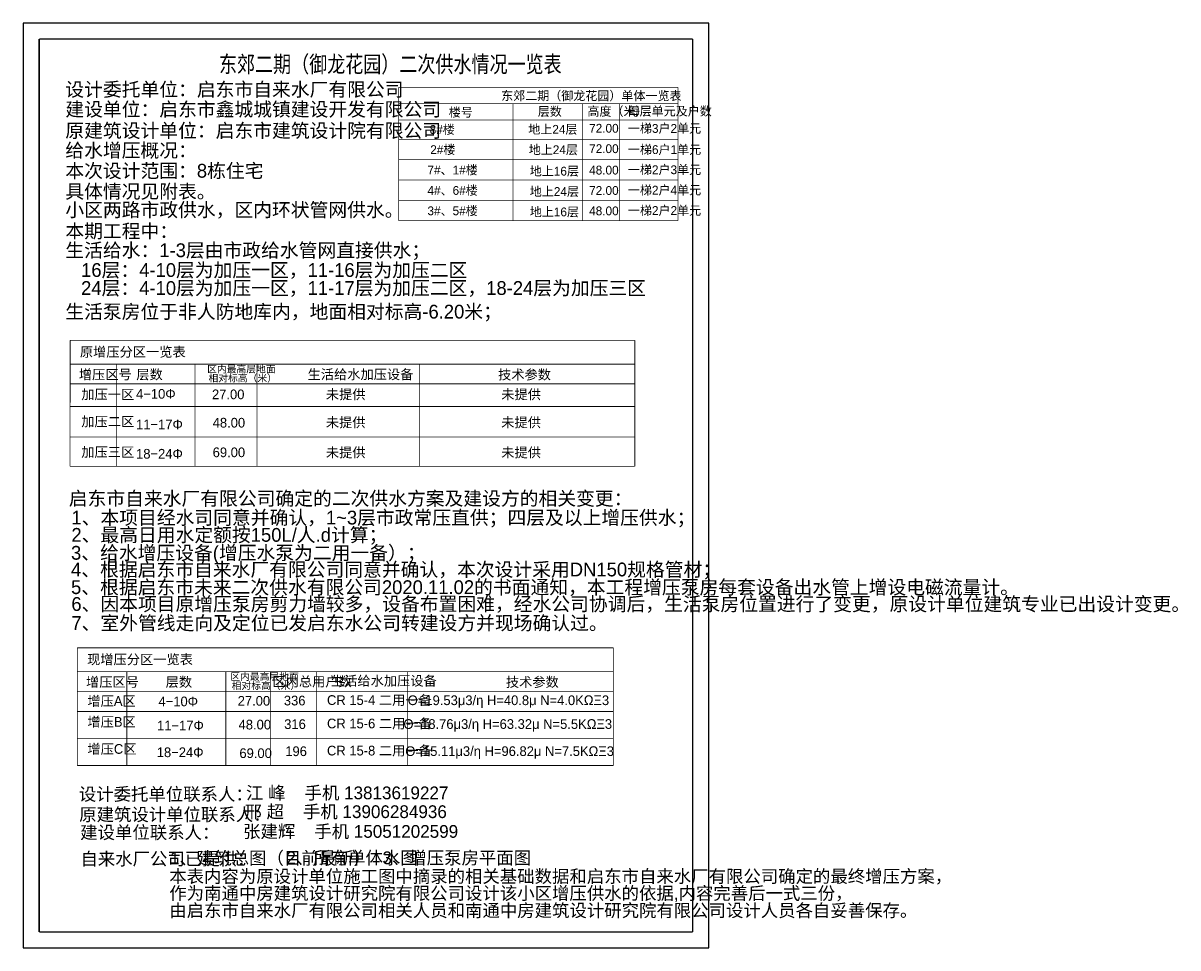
# Model space of a CAD drawing. Header units: millimetres. Extents: x 10779125 to 11142123, y -372083 to -144871.
# Drawn here: x 10893151 to 10929367, y -173871 to -144871 of the extents above; entities that cross this region are included whole.
import ezdxf
from ezdxf.enums import TextEntityAlignment as Align

# ---------------------------------------------------------------- set-up
doc = ezdxf.new("R2010")
doc.units = ezdxf.units.MM
doc.header["$LTSCALE"] = 1000
doc.header["$MEASUREMENT"] = 0
doc.layers.get('0').update_dxf_attribs({"color": 255, "linetype": 'CONTINUOUS'})
doc.layers.add('TAB', color=7, linetype='CONTINUOUS')
doc.styles.get("Standard").update_dxf_attribs({"font": 'symbol.ttf'})
doc.styles.add('单位名称', font='simhei.ttf')

msp = doc.modelspace()

# ---------------------------------------------------------------- linework, layer by layer
for p, q in [((10914655.6, -144871.2), (10893150.6, -144871.2)), ((10893150.6, -144871.2), (10893150.6, -173371.2)), ((10914655.6, -144871.2), (10893150.6, -144871.2)), ((10914655.6, -173871.2), (10914655.6, -144871.2)), ((10914655.6, -145512.4), (10914655.6, -145012.4)), ((10893150.6, -145371.2), (10893150.6, -173871.2)), ((10893150.6, -173871.2), (10914150.6, -173871.2)), ((10893150.6, -173871.2), (10914150.6, -173871.2)), ((10914150.6, -173871.2), (10914655.6, -173871.2))]:
    msp.add_line(p, q)
for points, const_width in [([(10893655.6, -173371.2), (10893655.6, -145371.2)], 45), ([(10914150.6, -145371.2), (10893655.6, -145371.2)], 45), ([(10893655.6, -173371.2), (10893655.6, -145371.2)], 45), ([(10914150.6, -173371.2), (10914150.6, -145371.2)], 45), ([(10904925.9, -146888.4), (10913692.3, -146888.4)], 21.7), ([(10904925.9, -146888.4), (10904925.9, -151071.1)], 21.7), ([(10913692.3, -146888.4), (10913692.3, -147899.2)], 21.7), ([(10904925.9, -147393.8), (10913692.3, -147393.8)], 21.7), ([(10908514.9, -147404.3), (10908514.9, -147909.7)], 21.7), ([(10910701.1, -147404.3), (10910701.1, -147909.7)], 21.7), ([(10911864.2, -147404.3), (10911864.2, -147909.7)], 21.7), ([(10904925.9, -147909.7), (10913692.3, -147909.7)], 21.7), ([(10904925.9, -147909.7), (10913692.3, -147909.7)], 21.7), ([(10908514.9, -147909.7), (10908514.9, -151071.1)], 21.7), ([(10910701.1, -147909.7), (10910701.1, -151071.1)], 21.7), ([(10911864.2, -147909.7), (10911864.2, -151071.1)], 21.7), ([(10913692.3, -147899.2), (10913692.3, -151071.1)], 21.7), ([(10904925.9, -148514.5), (10913692.3, -148514.5)], 21.7), ([(10904925.9, -148514.5), (10913692.3, -148514.5)], 21.7), ([(10904925.9, -149153.6), (10913692.3, -149153.6)], 21.7), ([(10904925.9, -149792.8), (10913692.3, -149792.8)], 21.7), ([(10904925.9, -150431.9), (10913692.3, -150431.9)], 21.7), ([(10904925.9, -151071.1), (10913692.3, -151071.1)], 21.7), ([(10894624.8, -154819), (10894623.2, -158770.1)], 26.4), ([(10894624.8, -154819), (10897735.8, -154819)], 26.4), ([(10897735.8, -154819), (10912334.9, -154819)], 26.4), ([(10912334.9, -154819), (10912334.9, -158770.1)], 26.4), ([(10894624.8, -155565.1), (10897735.8, -155565.1)], 26.4), ([(10896085.4, -155565.1), (10896085.4, -158770.1)], 26.4), ([(10897735.8, -155565.1), (10912334.9, -155565.1)], 26.4), ([(10898542.8, -155565.1), (10898542.8, -158770.1)], 26.4), ([(10900485.6, -155565.1), (10900485.6, -158770.1)], 26.4), ([(10905587.7, -155565.1), (10905587.7, -158770.1)], 26.4), ([(10894624.8, -156181.1), (10897735.8, -156181.1)], 26.4), ([(10897735.8, -156181.1), (10912334.9, -156181.1)], 26.4), ([(10894622.9, -156891.3), (10912331.4, -156891.3)], 26.4), ([(10897732.3, -156891.3), (10912331.4, -156891.3)], 26.4), ([(10894622.9, -157849.6), (10912331.4, -157849.6)], 26.4), ([(10894622.9, -158770.1), (10912334.9, -158770.1)], 26.4), ([(10894851.2, -164461.2), (10894851.2, -168153.4)], 26.4), ([(10894851.2, -164461.2), (10897962.2, -164461.2)], 26.4), ([(10897962.2, -164461.2), (10902995.1, -164461.2)], 26.4), ([(10902995.1, -164461.2), (10911661.9, -164461.2)], 26.4), ([(10911661.9, -164461.2), (10911661.9, -168153.4)], 26.4), ([(10894851.2, -165207.3), (10901520.6, -165207.3)], 26.4), ([(10896403.2, -165207.3), (10896403.2, -168153.4)], 26.4), ([(10899510.4, -165207.3), (10899510.4, -168153.4)], 26.4), ([(10900906.1, -165205.1), (10900906.1, -168153.4)], 26.4), ([(10901520.6, -165207.3), (10911661.9, -165207.3)], 26.4), ([(10902348.6, -165207.3), (10902348.6, -168153.4)], 26.4), ([(10905211, -165207.3), (10905211, -168153.4)], 26.4), ([(10894851.2, -165823.3), (10897962.2, -165823.3)], 26.4), ([(10897962.2, -165823.3), (10901520.6, -165823.3)], 26.4), ([(10901520.6, -165823.3), (10911661.9, -165823.3)], 26.4), ([(10894851.2, -166460.8), (10911661.9, -166460.8)], 26.4), ([(10894851.2, -167311), (10911661.9, -167311)], 26.4), ([(10894851.2, -168153.4), (10911661.9, -168153.4)], 26.4), ([(10893655.6, -173371.2), (10914150.6, -173371.2)], 45)]:
    msp.add_lwpolyline(points, dxfattribs=dict(const_width=const_width))

# ---------------------------------------------------------------- texts
at = {"layer": 'TAB', "color": 3, "linetype": 'Continuous', "style": '单位名称', "width": 0.8}
msp.add_text('东郊二期（御龙花园）二次供水情况一览表', height=518.4, dxfattribs=at).set_placement((10899293.5, -146417.8))
at = {"layer": 'TAB', "color": 3, "linetype": 'Continuous'}
for s, height, p in [('设计委托单位：启东市自来水厂有限公司', 432, (10894475.1, -147167.8)), ('东郊二期（御龙花园）单体一览表', 276.48, (10908143.2, -147289.1)), ('建设单位：启东市鑫城城镇建设开发有限公司', 432, (10894475.1, -147790.2)), ('楼号', 276.48, (10906500.9, -147806.4)), ('层数', 276.48, (10909292.3, -147782.3)), ('高度（米）', 276.48, (10910848.9, -147776.9)), ('每层单元及户数', 276.48, (10912109.7, -147771.8)), ('原建筑设计单位：启东市建筑设计院有限公司', 432, (10894475.1, -148458.8)), ('8#楼', 276.48, (10905900.4, -148345.6)), ('地上24层', 276.48, (10908994.3, -148341.3)), ('72.00', 276.48, (10910902.6, -148308.3)), ('一梯3户2单元', 276.48, (10912118.4, -148312.7)), ('给水增压概况：', 432, (10894475.1, -149078.5)), ('2#楼', 276.48, (10905919.3, -148978.5)), ('地上24层', 276.48, (10909008.4, -148980.5)), ('72.00', 276.48, (10910902.6, -148947.4)), ('一梯6户1单元', 276.48, (10912118.4, -148977.6)), ('本次设计范围：8栋住宅', 432, (10894475.1, -149718.4)), ('7#、1#楼', 276.48, (10905831.8, -149617.6)), ('地上16层', 276.48, (10909040.4, -149652.6)), ('48.00', 276.48, (10910902.6, -149619.6)), ('一梯2户3单元', 276.48, (10912118.4, -149608.6)), ('具体情况见附表。', 432, (10894475.1, -150365.6)), ('一梯2户4单元', 276.48, (10912118.4, -150247.8)), ('4#、6#楼', 276.48, (10905831.8, -150256.8)), ('地上24层', 276.48, (10909040.4, -150291.8)), ('72.00', 276.48, (10910902.6, -150258.7)), ('小区两路市政供水，区内环状管网供水。', 432, (10894475.1, -150942.5)), ('3#、5#楼', 276.48, (10905831.8, -150895.9)), ('地上16层', 276.48, (10909040.4, -150930.9)), ('48.00', 276.48, (10910902.6, -150897.9)), ('一梯2户2单元', 276.48, (10912118.4, -150886.9)), ('本期工程中：', 432, (10894475.1, -151609.1)), ('生活给水：1-3层由市政给水管网直接供水；', 432, (10894475.1, -152210)), ('16层：4-10层为加压一区，11-16层为加压二区', 432, (10894969.4, -152830.9)), ('24层：4-10层为加压一区，11-17层为加压二区，18-24层为加压三区', 432, (10894969.4, -153395.4)), ('生活泵房位于非人防地库内，地面相对标高-6.20米；', 432, (10894475.1, -154135.2)), ('原增压分区一览表', 304.13, (10894931.6, -155334.2)), ('增压区号', 304.13, (10894898.6, -156041.5)), ('层数', 304.13, (10896702.4, -156041.5)), ('区内最高层地面', 218.97, (10898923.3, -155830.9)), ('生活给水加压设备', 304.13, (10902072.5, -156038.1, 40965.3)), ('技术参数', 304.13, (10908045.8, -156045.8, 40965.3)), ('相对标高（米）', 218.97, (10898965, -156115.4)), ('加压一区', 304.13, (10894977.2, -156667, -14978.7)), ('4-10F', 304.13, (10896693.9, -156650, -6401.2)), ('27.00', 304.13, (10899074.1, -156665.4, -14978.7)), ('未提供', 304.13, (10902645.5, -156665.4, -14978.7)), ('未提供', 304.13, (10908146.3, -156665.4, -14978.7)), ('加压二区', 304.13, (10894976.9, -157516.5, -14978.7)), ('11-17F', 304.13, (10896693.9, -157608.3, -6401.2)), ('48.00', 304.13, (10899095.9, -157554.3, -14978.7)), ('未提供', 304.13, (10902645.5, -157544.5, -14978.7)), ('未提供', 304.13, (10908146.3, -157544.5, -14978.7)), ('加压三区', 304.13, (10894976.9, -158474.8, -14978.7)), ('18-24F', 304.13, (10896693.9, -158528.8, -6401.2)), ('69.00', 304.13, (10899095.9, -158483.2, -14978.7)), ('未提供', 304.13, (10902645.5, -158488.4, -14978.7)), ('未提供', 304.13, (10908146.3, -158488.4, -14978.7)), ('启东市自来水厂有限公司确定的二次供水方案及建设方的相关变更：', 432, (10894582.8, -159994.1)), ('1、本项目经水司同意并确认，1~3层市政常压直供；四层及以上增压供水；', 432, (10894665.5, -160594.1)), ('2、最高日用水定额按150L/人.d计算；', 432, (10894665.5, -161135.9)), ('3、给水增压设备(增压水泵为二用一备）；', 432, (10894653.7, -161698.1)), ('4、根据启东市自来水厂有限公司同意并确认，本次设计采用DN150规格管材；', 432, (10894653.7, -162220.9)), ('5、根据启东市未来二次供水有限公司2020.11.02的书面通知，本工程增压泵房每套设备出水管上增设电磁流量计。 ', 432, (10894653.7, -162776.2)), ('6、因本项目原增压泵房剪力墙较多，设备布置困难，经水公司协调后，生活泵房位置进行了变更，原设计单位建筑专业已出设计变更。', 432, (10894664.5, -163302.8)), ('7、室外管线走向及定位已发启东水公司转建设方并现场确认过。', 432, (10894664.5, -163900.4)), ('现增压分区一览表', 304.13, (10895158, -164976.3)), ('增压区号', 304.13, (10895125, -165683.6)), ('层数', 304.13, (10897621.1, -165683.6)), ('区内最高层地面', 218.97, (10899649.7, -165473.1)), ('相对标高（米）', 218.97, (10899691.4, -165757.5)), ('区内总用户数', 304.13, (10900969.4, -165670.7)), ('生活给水加压设备', 304.13, (10902806.1, -165647.8, 40965.3)), ('技术参数', 304.13, (10908291.6, -165687.9, 40965.3)), ('增压A区', 304.13, (10895168.5, -166280.7, -14978.7)), ('4-10F', 304.13, (10897396.7, -166294.3, -6401.2)), ('27.00', 304.13, (10899880.5, -166275.2, -14978.7)), ('336', 304.13, (10901328, -166266.9)), ('CR 15-4 二用一备', 304.128, (10902681, -166251.8)), ('增压B区', 304.13, (10895168.5, -166934.1, -14978.7)), ('11-17F', 304.13, (10897352.1, -167050.4, -6401.2)), ('48.00', 304.13, (10899908.5, -167020.6, -14978.7)), ('316', 304.13, (10901339.2, -167006.3)), ('CR 15-6 二用一备', 304.128, (10902681, -166986.2)), ('增压C区', 304.13, (10895168.5, -167784.3, -14978.7)), ('18-24F', 304.13, (10897343, -167889.1, -6401.2)), ('69.00', 304.13, (10899934.4, -167917.1, -14978.7)), ('196', 304.13, (10901373, -167856.4)), ('CR 15-8 二用一备', 304.128, (10902681, -167836.4)), ('江 峰    手机 13813619227', 400, (10900142.5, -169209.9)), ('设计委托单位联系人：', 400, (10894898.1, -169249.5)), ('原建筑设计单位联系人：', 400, (10894910.2, -169888.1)), ('邢 超    手机 13906284936', 400, (10900093.1, -169799.4)), ('建设单位联系人：', 400, (10894941.2, -170449.7)), ('张建辉    手机 15051202599', 400, (10900051.2, -170418.6)), ('自来水厂公司已提供：', 400, (10894947.7, -171277.7)), ('1、建筑总图（目前最新）', 400, (10897758.7, -171254.7)), ('2、所有单体水图', 400, (10901410, -171245.7)), ('3、增压泵房平面图', 400, (10904420.4, -171246.7)), ('本表内容为原设计单位施工图中摘录的相关基础数据和启东市自来水厂有限公司确定的最终增压方案，', 400, (10897735.1, -171826.2)), ('作为南通中房建筑设计研究院有限公司设计该小区增压供水的依据,内容完善后一式三份，', 400, (10897735.1, -172356.9)), ('由启东市自来水厂有限公司相关人员和南通中房建筑设计研究院有限公司设计人员各自妥善保存。', 400, (10897735.1, -172896.5))]:
    msp.add_text(s, height=height, dxfattribs=at).set_placement(p)
for s, p in [('Q=19.53m3/h H=40.8m N=4.0KWX3', (10908371.5, -166257.7)), ('Q=18.76m3/h H=63.32m N=5.5KWX3', (10908350.5, -167003.4)), ('Q=15.11m3/h H=96.82m N=7.5KWX3', (10908408.9, -167853.5))]:
    msp.add_text(s, height=304.128, dxfattribs=at).set_placement(p, align=Align.CENTER)

doc.saveas('drawing.dxf')
